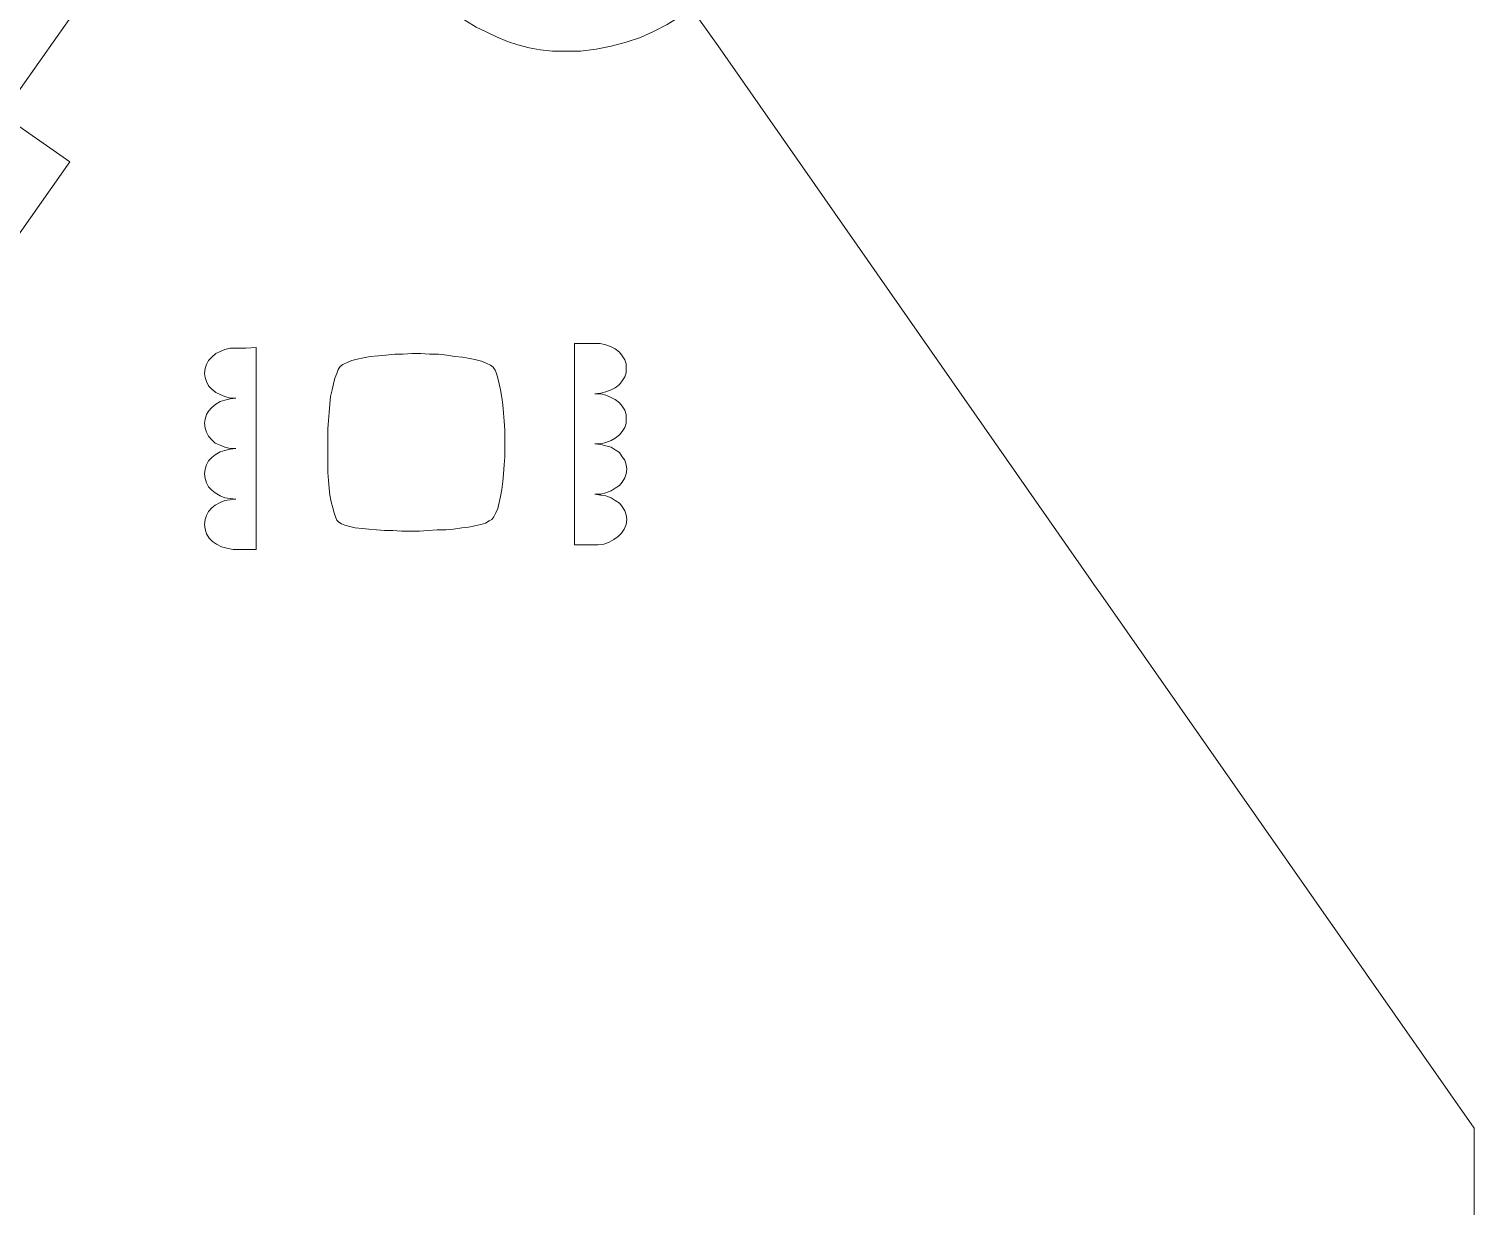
# Model space of a CAD drawing. Header units: centimetres. Extents: x -35.5 to 35.5, y -17.9 to 17.9.
# Drawn here: x 6.29 to 16.97, y -8.21 to 0.48 of the extents above; entities that cross this region are included whole.
import ezdxf

# ---------------------------------------------------------------- set-up
doc = ezdxf.new("R2010")
doc.units = ezdxf.units.CM
doc.header["$MEASUREMENT"] = 0
doc.layers.add('layer 1', color=7, linetype='Continuous')

msp = doc.modelspace()

# ---------------------------------------------------------------- linework, layer by layer
at = {"layer": 'layer 1', "color": 250, "lineweight": 9}
for points, knots in [([(8.99748, 2.19328), (8.99748, 2.19328), (8.99748, 2.61177), (8.99748, 2.61177), (8.99748, 2.61177), (8.99748, 2.61177), (8.99748, 2.61177), (8.99748, 2.61177), (8.99748, 2.61177), (8.99748, 2.61177), (8.99244, 2.61177), (8.99244, 2.61177), (8.99244, 2.61177), (8.99244, 2.61177), (8.98235, 2.61177), (8.98235, 2.61177), (8.98235, 2.61177), (8.98235, 2.61177), (8.96218, 2.61177), (8.96218, 2.61177), (8.96218, 2.61177), (8.96218, 2.61177), (8.94202, 2.61177), (8.94202, 2.61177), (8.94202, 2.61177), (8.94202, 2.61177), (8.91681, 2.61177), (8.91681, 2.61177), (8.91681, 2.61177), (8.91681, 2.61177), (8.8916, 2.61177), (8.8916, 2.61177), (8.8916, 2.61177), (8.8916, 2.61177), (8.86132, 2.61177), (8.86132, 2.61177), (8.86132, 2.61177), (8.86132, 2.61177), (8.83613, 2.61177), (8.83613, 2.61177), (8.83613, 2.61177), (8.83613, 2.61177), (8.80588, 2.60672), (8.80588, 2.60672), (8.80588, 2.60672), (8.80588, 2.60672), (8.78571, 2.60672), (8.78571, 2.60672), (8.78571, 2.60672), (8.78571, 2.60672), (8.78571, 2.60672), (8.78571, 2.60672), (8.78571, 2.60672), (8.78571, 2.60672), (7.41427, 0.6605), (7.41427, 0.6605), (7.41427, 0.6605), (7.41427, 0.6605), (6.91008, 1.00334), (6.91008, 1.00334), (6.91008, 1.00334), (6.91008, 1.00334), (6.09832, -0.15128), (6.09832, -0.15128), (6.09832, -0.15128), (6.09832, -0.15128), (6.59748, -0.49916), (6.59748, -0.49916), (6.59748, -0.49916), (6.59748, -0.49916), (3.42099, -5.01681), (3.42099, -5.01681), (3.42099, -5.01681), (3.42099, -5.01681), (2.92687, -4.66891), (2.92687, -4.66891), (2.92687, -4.66891), (2.92687, -4.66891), (2.11513, -5.82353), (2.11513, -5.82353), (2.11513, -5.82353), (2.11513, -5.82353), (2.6042, -6.17143), (2.6042, -6.17143), (2.6042, -6.17143), (2.6042, -6.17143), (1.58067, -7.62353), (1.58067, -7.62353), (1.58067, -7.62353), (1.58067, -7.62353), (1.58067, -9.46891), (1.58067, -9.46891), (1.58067, -9.46891), (1.58067, -9.46891), (1.58067, -9.46891), (1.58067, -9.46891), (1.58067, -9.46891), (1.58067, -9.46891), (1.66637, -9.46891), (1.66637, -9.46891), (1.66637, -9.46891), (1.66637, -9.46891), (1.74202, -9.46891), (1.74202, -9.46891), (1.74202, -9.46891), (1.74202, -9.46891), (1.81258, -9.46891), (1.81258, -9.46891), (1.81258, -9.46891), (1.81258, -9.46891), (1.88319, -9.46891), (1.88319, -9.46891), (1.88319, -9.46891), (1.88319, -9.46891), (1.94874, -9.46891), (1.94874, -9.46891), (1.94874, -9.46891), (1.94874, -9.46891), (2.00924, -9.46891), (2.00924, -9.46891), (2.00924, -9.46891), (2.00924, -9.46891), (2.07479, -9.46891), (2.07479, -9.46891), (2.07479, -9.46891), (2.07479, -9.46891), (2.14032, -9.46891), (2.14032, -9.46891), (2.14032, -9.46891), (2.14032, -9.46891), (2.21597, -9.46891), (2.21597, -9.46891), (2.21597, -9.46891), (2.21597, -9.46891), (2.29158, -9.46891), (2.29158, -9.46891), (2.29158, -9.46891), (2.29158, -9.46891), (2.37731, -9.46891), (2.37731, -9.46891), (2.37731, -9.46891), (2.37731, -9.46891), (2.37731, -9.46891), (2.37731, -9.46891), (2.37731, -9.46891), (2.37731, -9.46891), (2.37731, -9.12103), (2.37731, -9.12103), (2.37731, -9.12103), (2.37731, -9.12103), (2.37731, -8.77311), (2.37731, -8.77311), (2.37731, -8.77311), (2.37731, -8.77311), (2.98235, -8.77311), (2.98235, -8.77311), (2.98235, -8.77311), (2.98235, -8.77311), (2.98235, -9.46387), (2.98235, -9.46387), (2.98235, -9.46387), (2.98235, -9.46387), (2.98235, -12.03025), (2.98235, -12.03025), (2.98235, -12.03025), (2.98235, -12.03025), (2.38235, -12.03025), (2.38235, -12.03025), (2.38235, -12.03025), (2.38235, -12.03025), (2.37731, -13.43194), (2.37731, -13.43194), (2.37731, -13.43194), (2.37731, -13.43194), (2.98235, -13.43194), (2.98235, -13.43194), (2.98235, -13.43194), (2.98235, -13.43194), (2.97731, -16.29078), (2.97731, -16.29078), (2.97731, -16.29078), (2.97731, -16.29078), (6.21429, -16.29078), (6.21429, -16.29078), (6.21429, -16.29078), (6.21429, -16.29078), (6.24454, -16.29078), (6.24454, -16.29078), (6.24454, -16.29078), (6.24454, -16.29078), (6.24454, -16.8958), (6.24454, -16.8958), (6.24454, -16.8958), (6.24454, -16.8958), (12.29496, -16.90084), (12.29496, -16.90084), (12.29496, -16.90084), (12.29496, -16.90084), (12.29496, -16.2958), (12.29496, -16.2958), (12.29496, -16.2958), (12.29496, -16.2958), (15.56723, -16.30084), (15.56723, -16.30084), (15.56723, -16.30084), (15.56723, -16.30084), (15.56723, -13.437), (15.56723, -13.437), (15.56723, -13.437), (15.56723, -13.437), (16.16723, -13.437), (16.16723, -13.437), (16.16723, -13.437), (16.16723, -13.437), (16.16723, -12.04036), (16.16723, -12.04036), (16.16723, -12.04036), (16.16723, -12.04036), (15.56723, -12.04036), (15.56723, -12.04036), (15.56723, -12.04036), (15.56723, -12.04036), (15.56723, -9.41345), (15.56723, -9.41345), (15.56723, -9.41345), (15.56723, -9.41345), (15.56723, -8.70756), (15.56723, -8.70756), (15.56723, -8.70756), (15.56723, -8.70756), (16.17227, -8.70756), (16.17227, -8.70756), (16.17227, -8.70756), (16.17227, -8.70756), (16.17227, -8.70756), (16.17227, -8.70756), (16.17227, -8.70756), (16.17227, -8.70756), (16.17227, -9.06051), (16.17227, -9.06051), (16.17227, -9.06051), (16.17227, -9.06051), (16.17227, -9.41345), (16.17227, -9.41345), (16.17227, -9.41345), (16.17227, -9.41345), (16.17227, -9.41345), (16.17227, -9.41345), (16.17227, -9.41345), (16.17227, -9.41345), (16.25798, -9.41345), (16.25798, -9.41345), (16.25798, -9.41345), (16.25798, -9.41345), (16.33361, -9.41345), (16.33361, -9.41345), (16.33361, -9.41345), (16.33361, -9.41345), (16.4042, -9.41345), (16.4042, -9.41345), (16.4042, -9.41345), (16.4042, -9.41345), (16.47479, -9.41345), (16.47479, -9.41345), (16.47479, -9.41345), (16.47479, -9.41345), (16.54031, -9.40843), (16.54031, -9.40843), (16.54031, -9.40843), (16.54031, -9.40843), (16.60084, -9.40843), (16.60084, -9.40843), (16.60084, -9.40843), (16.60084, -9.40843), (16.66639, -9.40843), (16.66639, -9.40843), (16.66639, -9.40843), (16.66639, -9.40843), (16.73193, -9.40843), (16.73193, -9.40843), (16.73193, -9.40843), (16.73193, -9.40843), (16.80252, -9.40843), (16.80252, -9.40843), (16.80252, -9.40843), (16.80252, -9.40843), (16.88319, -9.40843), (16.88319, -9.40843), (16.88319, -9.40843), (16.88319, -9.40843), (16.96891, -9.40843), (16.96891, -9.40843), (16.96891, -9.40843), (16.96891, -9.40843), (16.96891, -7.63361), (16.96891, -7.63361), (16.96891, -7.63361), (16.96891, -7.63361), (14.21092, -3.69076), (14.21092, -3.69076), (14.21092, -3.69076), (14.21092, -3.69076), (14.16048, -3.62017), (14.16048, -3.62017), (14.16048, -3.62017), (14.16048, -3.62017), (14.14031, -3.58992), (14.14031, -3.58992), (14.14031, -3.58992), (14.14031, -3.58992), (11.38235, 0.35796), (11.38235, 0.35796), (11.38235, 0.35796), (11.38235, 0.35796), (11.18571, 0.63529), (11.18571, 0.63529), (11.18571, 0.63529), (11.18571, 0.63529), (11.18571, 0.63529), (11.18571, 0.63529), (11.18571, 0.63529), (11.18571, 0.63529), (11.09998, 0.56973), (11.09998, 0.56973), (11.09998, 0.56973), (11.09998, 0.56973), (11.00924, 0.51429), (11.00924, 0.51429), (11.00924, 0.51429), (11.00924, 0.51429), (10.91344, 0.46387), (10.91344, 0.46387), (10.91344, 0.46387), (10.91344, 0.46387), (10.8126, 0.41849), (10.8126, 0.41849), (10.8126, 0.41849), (10.8126, 0.41849), (10.70672, 0.38319), (10.70672, 0.38319), (10.70672, 0.38319), (10.70672, 0.38319), (10.5958, 0.35294), (10.5958, 0.35294), (10.5958, 0.35294), (10.5958, 0.35294), (10.48487, 0.33277), (10.48487, 0.33277), (10.48487, 0.33277), (10.48487, 0.33277), (10.36891, 0.31763), (10.36891, 0.31763), (10.36891, 0.31763), (10.36891, 0.31763), (10.25294, 0.31763), (10.25294, 0.31763), (10.25294, 0.31763), (10.25294, 0.31763), (10.25294, 0.31763), (10.25294, 0.31763), (10.25294, 0.31763), (10.25294, 0.31763), (10.16218, 0.31763), (10.16218, 0.31763), (10.16218, 0.31763), (10.16218, 0.31763), (10.07143, 0.32771), (10.07143, 0.32771), (10.07143, 0.32771), (10.07143, 0.32771), (9.99074, 0.34286), (9.99074, 0.34286), (9.99074, 0.34286), (9.99074, 0.34286), (9.90504, 0.36301), (9.90504, 0.36301), (9.90504, 0.36301), (9.90504, 0.36301), (9.82939, 0.38824), (9.82939, 0.38824), (9.82939, 0.38824), (9.82939, 0.38824), (9.74874, 0.42353), (9.74874, 0.42353), (9.74874, 0.42353), (9.74874, 0.42353), (9.67309, 0.45882), (9.67309, 0.45882), (9.67309, 0.45882), (9.67309, 0.45882), (9.59748, 0.49412), (9.59748, 0.49412), (9.59748, 0.49412), (9.59748, 0.49412), (9.52689, 0.5395), (9.52689, 0.5395), (9.52689, 0.5395), (9.52689, 0.5395), (9.52689, 0.5395), (9.52689, 0.5395), (9.52689, 0.5395), (9.52689, 0.5395), (9.44622, 0.58992), (9.44622, 0.58992), (9.44622, 0.58992), (9.44622, 0.58992), (9.36555, 0.64536), (9.36555, 0.64536), (9.36555, 0.64536), (9.36555, 0.64536), (9.29496, 0.71092), (9.29496, 0.71092), (9.29496, 0.71092), (9.29496, 0.71092), (9.22941, 0.77647), (9.22941, 0.77647), (9.22941, 0.77647), (9.22941, 0.77647), (9.16889, 0.84704), (9.16889, 0.84704), (9.16889, 0.84704), (9.16889, 0.84704), (9.11344, 0.92267), (9.11344, 0.92267), (9.11344, 0.92267), (9.11344, 0.92267), (9.06302, 0.9983), (9.06302, 0.9983), (9.06302, 0.9983), (9.06302, 0.9983), (9.01763, 1.08401), (9.01763, 1.08401), (9.01763, 1.08401), (9.01763, 1.08401), (8.98235, 1.16975), (8.98235, 1.16975), (8.98235, 1.16975), (8.98235, 1.16975), (8.94706, 1.2605), (8.94706, 1.2605), (8.94706, 1.2605), (8.94706, 1.2605), (8.92689, 1.3563), (8.92689, 1.3563), (8.92689, 1.3563), (8.92689, 1.3563), (8.90672, 1.4521), (8.90672, 1.4521), (8.90672, 1.4521), (8.90672, 1.4521), (8.89664, 1.55796), (8.89664, 1.55796), (8.89664, 1.55796), (8.89664, 1.55796), (8.8916, 1.66387), (8.8916, 1.66387), (8.8916, 1.66387), (8.8916, 1.66387), (8.8916, 1.66387), (8.8916, 1.66387), (8.8916, 1.66387), (8.8916, 1.66387), (8.8916, 1.66387), (8.8916, 1.66387), (8.8916, 1.66387), (8.8916, 1.66387), (8.89664, 1.76975), (8.89664, 1.76975), (8.89664, 1.76975), (8.89664, 1.76975), (8.90672, 1.87563), (8.90672, 1.87563), (8.90672, 1.87563), (8.90672, 1.87563), (8.92689, 1.98151), (8.92689, 1.98151), (8.92689, 1.98151), (8.92689, 1.98151), (8.9521, 2.08235), (8.9521, 2.08235), (8.9521, 2.08235), (8.9521, 2.08235), (8.98235, 2.17815), (8.98235, 2.17815), (8.98235, 2.17815), (8.98235, 2.17815), (8.98235, 2.17815), (8.98235, 2.17815), (8.98235, 2.17815), (8.98235, 2.17815), (8.98739, 2.18824), (8.98739, 2.18824), (8.98739, 2.18824), (8.98739, 2.18824), (8.99748, 2.19328), (8.99748, 2.19328)], [0, 0, 0, 0, 0.008, 0.008, 0.008, 0.008, 0.016, 0.016, 0.016, 0.016, 0.024, 0.024, 0.024, 0.024, 0.032, 0.032, 0.032, 0.032, 0.04, 0.04, 0.04, 0.04, 0.048, 0.048, 0.048, 0.048, 0.056, 0.056, 0.056, 0.056, 0.064, 0.064, 0.064, 0.064, 0.072, 0.072, 0.072, 0.072, 0.08, 0.08, 0.08, 0.08, 0.088, 0.088, 0.088, 0.088, 0.096, 0.096, 0.096, 0.096, 0.104, 0.104, 0.104, 0.104, 0.112, 0.112, 0.112, 0.112, 0.12, 0.12, 0.12, 0.12, 0.128, 0.128, 0.128, 0.128, 0.136, 0.136, 0.136, 0.136, 0.144, 0.144, 0.144, 0.144, 0.152, 0.152, 0.152, 0.152, 0.16, 0.16, 0.16, 0.16, 0.168, 0.168, 0.168, 0.168, 0.176, 0.176, 0.176, 0.176, 0.184, 0.184, 0.184, 0.184, 0.192, 0.192, 0.192, 0.192, 0.2, 0.2, 0.2, 0.2, 0.208, 0.208, 0.208, 0.208, 0.216, 0.216, 0.216, 0.216, 0.224, 0.224, 0.224, 0.224, 0.232, 0.232, 0.232, 0.232, 0.24, 0.24, 0.24, 0.24, 0.248, 0.248, 0.248, 0.248, 0.256, 0.256, 0.256, 0.256, 0.264, 0.264, 0.264, 0.264, 0.272, 0.272, 0.272, 0.272, 0.28, 0.28, 0.28, 0.28, 0.288, 0.288, 0.288, 0.288, 0.296, 0.296, 0.296, 0.296, 0.304, 0.304, 0.304, 0.304, 0.312, 0.312, 0.312, 0.312, 0.32, 0.32, 0.32, 0.32, 0.328, 0.328, 0.328, 0.328, 0.336, 0.336, 0.336, 0.336, 0.344, 0.344, 0.344, 0.344, 0.352, 0.352, 0.352, 0.352, 0.36, 0.36, 0.36, 0.36, 0.368, 0.368, 0.368, 0.368, 0.376, 0.376, 0.376, 0.376, 0.384, 0.384, 0.384, 0.384, 0.392, 0.392, 0.392, 0.392, 0.4, 0.4, 0.4, 0.4, 0.408, 0.408, 0.408, 0.408, 0.416, 0.416, 0.416, 0.416, 0.424, 0.424, 0.424, 0.424, 0.432, 0.432, 0.432, 0.432, 0.44, 0.44, 0.44, 0.44, 0.448, 0.448, 0.448, 0.448, 0.456, 0.456, 0.456, 0.456, 0.464, 0.464, 0.464, 0.464, 0.472, 0.472, 0.472, 0.472, 0.48, 0.48, 0.48, 0.48, 0.488, 0.488, 0.488, 0.488, 0.496, 0.496, 0.496, 0.496, 0.504, 0.504, 0.504, 0.504, 0.512, 0.512, 0.512, 0.512, 0.52, 0.52, 0.52, 0.52, 0.528, 0.528, 0.528, 0.528, 0.536, 0.536, 0.536, 0.536, 0.544, 0.544, 0.544, 0.544, 0.552, 0.552, 0.552, 0.552, 0.56, 0.56, 0.56, 0.56, 0.568, 0.568, 0.568, 0.568, 0.576, 0.576, 0.576, 0.576, 0.584, 0.584, 0.584, 0.584, 0.592, 0.592, 0.592, 0.592, 0.6, 0.6, 0.6, 0.6, 0.608, 0.608, 0.608, 0.608, 0.616, 0.616, 0.616, 0.616, 0.624, 0.624, 0.624, 0.624, 0.632, 0.632, 0.632, 0.632, 0.64, 0.64, 0.64, 0.64, 0.648, 0.648, 0.648, 0.648, 0.656, 0.656, 0.656, 0.656, 0.664, 0.664, 0.664, 0.664, 0.672, 0.672, 0.672, 0.672, 0.68, 0.68, 0.68, 0.68, 0.688, 0.688, 0.688, 0.688, 0.696, 0.696, 0.696, 0.696, 0.704, 0.704, 0.704, 0.704, 0.712, 0.712, 0.712, 0.712, 0.72, 0.72, 0.72, 0.72, 0.728, 0.728, 0.728, 0.728, 0.736, 0.736, 0.736, 0.736, 0.744, 0.744, 0.744, 0.744, 0.752, 0.752, 0.752, 0.752, 0.76, 0.76, 0.76, 0.76, 0.768, 0.768, 0.768, 0.768, 0.776, 0.776, 0.776, 0.776, 0.784, 0.784, 0.784, 0.784, 0.792, 0.792, 0.792, 0.792, 0.8, 0.8, 0.8, 0.8, 0.808, 0.808, 0.808, 0.808, 0.816, 0.816, 0.816, 0.816, 0.824, 0.824, 0.824, 0.824, 0.832, 0.832, 0.832, 0.832, 0.84, 0.84, 0.84, 0.84, 0.848, 0.848, 0.848, 0.848, 0.856, 0.856, 0.856, 0.856, 0.864, 0.864, 0.864, 0.864, 0.872, 0.872, 0.872, 0.872, 0.88, 0.88, 0.88, 0.88, 0.888, 0.888, 0.888, 0.888, 0.896, 0.896, 0.896, 0.896, 0.904, 0.904, 0.904, 0.904, 0.912, 0.912, 0.912, 0.912, 0.92, 0.92, 0.92, 0.92, 0.928, 0.928, 0.928, 0.928, 0.936, 0.936, 0.936, 0.936, 0.944, 0.944, 0.944, 0.944, 0.952, 0.952, 0.952, 0.952, 0.96, 0.96, 0.96, 0.96, 0.968, 0.968, 0.968, 0.968, 0.976, 0.976, 0.976, 0.976, 0.984, 0.984, 0.984, 0.984, 1, 1, 1, 1]), ([(7.97395, -1.87059), (7.97395, -1.87059), (7.97395, -3.36305), (7.97395, -3.36305), (7.97395, -3.36305), (7.97395, -3.36305), (7.80756, -3.36305), (7.80756, -3.36305), (7.80756, -3.36305), (7.80756, -3.36305), (7.80756, -3.36305), (7.80756, -3.36305), (7.80756, -3.36305), (7.80756, -3.36305), (7.80756, -3.36305), (7.80756, -3.36305), (7.80756, -3.36305), (7.80756, -3.36305), (7.80252, -3.36305), (7.80252, -3.36305), (7.80252, -3.36305), (7.80252, -3.36305), (7.80252, -3.36305), (7.80252, -3.36305), (7.80252, -3.36305), (7.80252, -3.36305), (7.75712, -3.35296), (7.75712, -3.35296), (7.75712, -3.35296), (7.75712, -3.35296), (7.71681, -3.34286), (7.71681, -3.34286), (7.71681, -3.34286), (7.71681, -3.34286), (7.68151, -3.32271), (7.68151, -3.32271), (7.68151, -3.32271), (7.68151, -3.32271), (7.65126, -3.30252), (7.65126, -3.30252), (7.65126, -3.30252), (7.65126, -3.30252), (7.62605, -3.27733), (7.62605, -3.27733), (7.62605, -3.27733), (7.62605, -3.27733), (7.60588, -3.24706), (7.60588, -3.24706), (7.60588, -3.24706), (7.60588, -3.24706), (7.59578, -3.21177), (7.59578, -3.21177), (7.59578, -3.21177), (7.59578, -3.21177), (7.59074, -3.17647), (7.59074, -3.17647), (7.59074, -3.17647), (7.59074, -3.17647), (7.59074, -3.17647), (7.59074, -3.17647), (7.59074, -3.17647), (7.59074, -3.17647), (7.59578, -3.14118), (7.59578, -3.14118), (7.59578, -3.14118), (7.59578, -3.14118), (7.60588, -3.11092), (7.60588, -3.11092), (7.60588, -3.11092), (7.60588, -3.11092), (7.62101, -3.08069), (7.62101, -3.08069), (7.62101, -3.08069), (7.62101, -3.08069), (7.64622, -3.05546), (7.64622, -3.05546), (7.64622, -3.05546), (7.64622, -3.05546), (7.67143, -3.03531), (7.67143, -3.03531), (7.67143, -3.03531), (7.67143, -3.03531), (7.70672, -3.01513), (7.70672, -3.01513), (7.70672, -3.01513), (7.70672, -3.01513), (7.742, -3.00002), (7.742, -3.00002), (7.742, -3.00002), (7.742, -3.00002), (7.78235, -2.99498), (7.78235, -2.99498), (7.78235, -2.99498), (7.78235, -2.99498), (7.82269, -2.98992), (7.82269, -2.98992), (7.82269, -2.98992), (7.82269, -2.98992), (7.82269, -2.98992), (7.82269, -2.98992), (7.82269, -2.98992), (7.82269, -2.98992), (7.78235, -2.98487), (7.78235, -2.98487), (7.78235, -2.98487), (7.78235, -2.98487), (7.742, -2.97983), (7.742, -2.97983), (7.742, -2.97983), (7.742, -2.97983), (7.70672, -2.96473), (7.70672, -2.96473), (7.70672, -2.96473), (7.70672, -2.96473), (7.67143, -2.94454), (7.67143, -2.94454), (7.67143, -2.94454), (7.67143, -2.94454), (7.64622, -2.92439), (7.64622, -2.92439), (7.64622, -2.92439), (7.64622, -2.92439), (7.62101, -2.89916), (7.62101, -2.89916), (7.62101, -2.89916), (7.62101, -2.89916), (7.60588, -2.86891), (7.60588, -2.86891), (7.60588, -2.86891), (7.60588, -2.86891), (7.59578, -2.83868), (7.59578, -2.83868), (7.59578, -2.83868), (7.59578, -2.83868), (7.59074, -2.80338), (7.59074, -2.80338), (7.59074, -2.80338), (7.59074, -2.80338), (7.59074, -2.80338), (7.59074, -2.80338), (7.59074, -2.80338), (7.59074, -2.80338), (7.59578, -2.76807), (7.59578, -2.76807), (7.59578, -2.76807), (7.59578, -2.76807), (7.60588, -2.73782), (7.60588, -2.73782), (7.60588, -2.73782), (7.60588, -2.73782), (7.62101, -2.70756), (7.62101, -2.70756), (7.62101, -2.70756), (7.62101, -2.70756), (7.64622, -2.68237), (7.64622, -2.68237), (7.64622, -2.68237), (7.64622, -2.68237), (7.67143, -2.66219), (7.67143, -2.66219), (7.67143, -2.66219), (7.67143, -2.66219), (7.70672, -2.64204), (7.70672, -2.64204), (7.70672, -2.64204), (7.70672, -2.64204), (7.742, -2.63195), (7.742, -2.63195), (7.742, -2.63195), (7.742, -2.63195), (7.78235, -2.62185), (7.78235, -2.62185), (7.78235, -2.62185), (7.78235, -2.62185), (7.82269, -2.61681), (7.82269, -2.61681), (7.82269, -2.61681), (7.82269, -2.61681), (7.82269, -2.61681), (7.82269, -2.61681), (7.82269, -2.61681), (7.82269, -2.61681), (7.78235, -2.61681), (7.78235, -2.61681), (7.78235, -2.61681), (7.78235, -2.61681), (7.742, -2.60672), (7.742, -2.60672), (7.742, -2.60672), (7.742, -2.60672), (7.70672, -2.59162), (7.70672, -2.59162), (7.70672, -2.59162), (7.70672, -2.59162), (7.67143, -2.57647), (7.67143, -2.57647), (7.67143, -2.57647), (7.67143, -2.57647), (7.64622, -2.55128), (7.64622, -2.55128), (7.64622, -2.55128), (7.64622, -2.55128), (7.62101, -2.52605), (7.62101, -2.52605), (7.62101, -2.52605), (7.62101, -2.52605), (7.60588, -2.4958), (7.60588, -2.4958), (7.60588, -2.4958), (7.60588, -2.4958), (7.59578, -2.46555), (7.59578, -2.46555), (7.59578, -2.46555), (7.59578, -2.46555), (7.59074, -2.43025), (7.59074, -2.43025), (7.59074, -2.43025), (7.59074, -2.43025), (7.59074, -2.43025), (7.59074, -2.43025), (7.59074, -2.43025), (7.59074, -2.43025), (7.59578, -2.40002), (7.59578, -2.40002), (7.59578, -2.40002), (7.59578, -2.40002), (7.60588, -2.36473), (7.60588, -2.36473), (7.60588, -2.36473), (7.60588, -2.36473), (7.62101, -2.3395), (7.62101, -2.3395), (7.62101, -2.3395), (7.62101, -2.3395), (7.64622, -2.31431), (7.64622, -2.31431), (7.64622, -2.31431), (7.64622, -2.31431), (7.67647, -2.28908), (7.67647, -2.28908), (7.67647, -2.28908), (7.67647, -2.28908), (7.70672, -2.26891), (7.70672, -2.26891), (7.70672, -2.26891), (7.70672, -2.26891), (7.742, -2.25882), (7.742, -2.25882), (7.742, -2.25882), (7.742, -2.25882), (7.78235, -2.24874), (7.78235, -2.24874), (7.78235, -2.24874), (7.78235, -2.24874), (7.82269, -2.24372), (7.82269, -2.24372), (7.82269, -2.24372), (7.82269, -2.24372), (7.82269, -2.24372), (7.82269, -2.24372), (7.82269, -2.24372), (7.82269, -2.24372), (7.78235, -2.24372), (7.78235, -2.24372), (7.78235, -2.24372), (7.78235, -2.24372), (7.742, -2.23363), (7.742, -2.23363), (7.742, -2.23363), (7.742, -2.23363), (7.70672, -2.21849), (7.70672, -2.21849), (7.70672, -2.21849), (7.70672, -2.21849), (7.67647, -2.20338), (7.67647, -2.20338), (7.67647, -2.20338), (7.67647, -2.20338), (7.64622, -2.17815), (7.64622, -2.17815), (7.64622, -2.17815), (7.64622, -2.17815), (7.62101, -2.15296), (7.62101, -2.15296), (7.62101, -2.15296), (7.62101, -2.15296), (7.60588, -2.12271), (7.60588, -2.12271), (7.60588, -2.12271), (7.60588, -2.12271), (7.59578, -2.09244), (7.59578, -2.09244), (7.59578, -2.09244), (7.59578, -2.09244), (7.59074, -2.06219), (7.59074, -2.06219), (7.59074, -2.06219), (7.59074, -2.06219), (7.59074, -2.06219), (7.59074, -2.06219), (7.59074, -2.06219), (7.59074, -2.06219), (7.59578, -2.02689), (7.59578, -2.02689), (7.59578, -2.02689), (7.59578, -2.02689), (7.60588, -1.99666), (7.60588, -1.99666), (7.60588, -1.99666), (7.60588, -1.99666), (7.62101, -1.96639), (7.62101, -1.96639), (7.62101, -1.96639), (7.62101, -1.96639), (7.64622, -1.94118), (7.64622, -1.94118), (7.64622, -1.94118), (7.64622, -1.94118), (7.67647, -1.91599), (7.67647, -1.91599), (7.67647, -1.91599), (7.67647, -1.91599), (7.70672, -1.90084), (7.70672, -1.90084), (7.70672, -1.90084), (7.70672, -1.90084), (7.742, -1.88571), (7.742, -1.88571), (7.742, -1.88571), (7.742, -1.88571), (7.78235, -1.87565), (7.78235, -1.87565), (7.78235, -1.87565), (7.78235, -1.87565), (7.82269, -1.87565), (7.82269, -1.87565), (7.82269, -1.87565), (7.82269, -1.87565), (7.82269, -1.87565), (7.82269, -1.87565), (7.82269, -1.87565), (7.82269, -1.87565), (7.8983, -1.87565), (7.8983, -1.87565), (7.8983, -1.87565), (7.8983, -1.87565), (7.97395, -1.87059), (7.97395, -1.87059)], [0, 0, 0, 0, 0.01136364, 0.01136364, 0.01136364, 0.01136364, 0.02272727, 0.02272727, 0.02272727, 0.02272727, 0.03409091, 0.03409091, 0.03409091, 0.03409091, 0.04545455, 0.04545455, 0.04545455, 0.04545455, 0.05681818, 0.05681818, 0.05681818, 0.05681818, 0.06818182, 0.06818182, 0.06818182, 0.06818182, 0.07954545, 0.07954545, 0.07954545, 0.07954545, 0.09090909, 0.09090909, 0.09090909, 0.09090909, 0.10227273, 0.10227273, 0.10227273, 0.10227273, 0.11363636, 0.11363636, 0.11363636, 0.11363636, 0.125, 0.125, 0.125, 0.125, 0.13636364, 0.13636364, 0.13636364, 0.13636364, 0.14772727, 0.14772727, 0.14772727, 0.14772727, 0.15909091, 0.15909091, 0.15909091, 0.15909091, 0.17045455, 0.17045455, 0.17045455, 0.17045455, 0.18181818, 0.18181818, 0.18181818, 0.18181818, 0.19318182, 0.19318182, 0.19318182, 0.19318182, 0.20454545, 0.20454545, 0.20454545, 0.20454545, 0.21590909, 0.21590909, 0.21590909, 0.21590909, 0.22727273, 0.22727273, 0.22727273, 0.22727273, 0.23863636, 0.23863636, 0.23863636, 0.23863636, 0.25, 0.25, 0.25, 0.25, 0.26136364, 0.26136364, 0.26136364, 0.26136364, 0.27272727, 0.27272727, 0.27272727, 0.27272727, 0.28409091, 0.28409091, 0.28409091, 0.28409091, 0.29545455, 0.29545455, 0.29545455, 0.29545455, 0.30681818, 0.30681818, 0.30681818, 0.30681818, 0.31818182, 0.31818182, 0.31818182, 0.31818182, 0.32954545, 0.32954545, 0.32954545, 0.32954545, 0.34090909, 0.34090909, 0.34090909, 0.34090909, 0.35227273, 0.35227273, 0.35227273, 0.35227273, 0.36363636, 0.36363636, 0.36363636, 0.36363636, 0.375, 0.375, 0.375, 0.375, 0.38636364, 0.38636364, 0.38636364, 0.38636364, 0.39772727, 0.39772727, 0.39772727, 0.39772727, 0.40909091, 0.40909091, 0.40909091, 0.40909091, 0.42045455, 0.42045455, 0.42045455, 0.42045455, 0.43181818, 0.43181818, 0.43181818, 0.43181818, 0.44318182, 0.44318182, 0.44318182, 0.44318182, 0.45454545, 0.45454545, 0.45454545, 0.45454545, 0.46590909, 0.46590909, 0.46590909, 0.46590909, 0.47727273, 0.47727273, 0.47727273, 0.47727273, 0.48863636, 0.48863636, 0.48863636, 0.48863636, 0.5, 0.5, 0.5, 0.5, 0.51136364, 0.51136364, 0.51136364, 0.51136364, 0.52272727, 0.52272727, 0.52272727, 0.52272727, 0.53409091, 0.53409091, 0.53409091, 0.53409091, 0.54545455, 0.54545455, 0.54545455, 0.54545455, 0.55681818, 0.55681818, 0.55681818, 0.55681818, 0.56818182, 0.56818182, 0.56818182, 0.56818182, 0.57954545, 0.57954545, 0.57954545, 0.57954545, 0.59090909, 0.59090909, 0.59090909, 0.59090909, 0.60227273, 0.60227273, 0.60227273, 0.60227273, 0.61363636, 0.61363636, 0.61363636, 0.61363636, 0.625, 0.625, 0.625, 0.625, 0.63636364, 0.63636364, 0.63636364, 0.63636364, 0.64772727, 0.64772727, 0.64772727, 0.64772727, 0.65909091, 0.65909091, 0.65909091, 0.65909091, 0.67045455, 0.67045455, 0.67045455, 0.67045455, 0.68181818, 0.68181818, 0.68181818, 0.68181818, 0.69318182, 0.69318182, 0.69318182, 0.69318182, 0.70454545, 0.70454545, 0.70454545, 0.70454545, 0.71590909, 0.71590909, 0.71590909, 0.71590909, 0.72727273, 0.72727273, 0.72727273, 0.72727273, 0.73863636, 0.73863636, 0.73863636, 0.73863636, 0.75, 0.75, 0.75, 0.75, 0.76136364, 0.76136364, 0.76136364, 0.76136364, 0.77272727, 0.77272727, 0.77272727, 0.77272727, 0.78409091, 0.78409091, 0.78409091, 0.78409091, 0.79545455, 0.79545455, 0.79545455, 0.79545455, 0.80681818, 0.80681818, 0.80681818, 0.80681818, 0.81818182, 0.81818182, 0.81818182, 0.81818182, 0.82954545, 0.82954545, 0.82954545, 0.82954545, 0.84090909, 0.84090909, 0.84090909, 0.84090909, 0.85227273, 0.85227273, 0.85227273, 0.85227273, 0.86363636, 0.86363636, 0.86363636, 0.86363636, 0.875, 0.875, 0.875, 0.875, 0.88636364, 0.88636364, 0.88636364, 0.88636364, 0.89772727, 0.89772727, 0.89772727, 0.89772727, 0.90909091, 0.90909091, 0.90909091, 0.90909091, 0.92045455, 0.92045455, 0.92045455, 0.92045455, 0.93181818, 0.93181818, 0.93181818, 0.93181818, 0.94318182, 0.94318182, 0.94318182, 0.94318182, 0.95454545, 0.95454545, 0.95454545, 0.95454545, 0.96590909, 0.96590909, 0.96590909, 0.96590909, 0.97727273, 0.97727273, 0.97727273, 0.97727273, 1, 1, 1, 1]), ([(8.59412, -2.01177), (8.59412, -2.01177), (8.61429, -1.99666), (8.61429, -1.99666), (8.61429, -1.99666), (8.61429, -1.99666), (8.64454, -1.98151), (8.64454, -1.98151), (8.64454, -1.98151), (8.64454, -1.98151), (8.67983, -1.96639), (8.67983, -1.96639), (8.67983, -1.96639), (8.67983, -1.96639), (8.72017, -1.95632), (8.72017, -1.95632), (8.72017, -1.95632), (8.72017, -1.95632), (8.76555, -1.94622), (8.76555, -1.94622), (8.76555, -1.94622), (8.76555, -1.94622), (8.81597, -1.93613), (8.81597, -1.93613), (8.81597, -1.93613), (8.81597, -1.93613), (8.87645, -1.93109), (8.87645, -1.93109), (8.87645, -1.93109), (8.87645, -1.93109), (8.93193, -1.92605), (8.93193, -1.92605), (8.93193, -1.92605), (8.93193, -1.92605), (8.99748, -1.92103), (8.99748, -1.92103), (8.99748, -1.92103), (8.99748, -1.92103), (9.05798, -1.92103), (9.05798, -1.92103), (9.05798, -1.92103), (9.05798, -1.92103), (9.12353, -1.91599), (9.12353, -1.91599), (9.12353, -1.91599), (9.12353, -1.91599), (9.18905, -1.91599), (9.18905, -1.91599), (9.18905, -1.91599), (9.18905, -1.91599), (9.25462, -1.92103), (9.25462, -1.92103), (9.25462, -1.92103), (9.25462, -1.92103), (9.32017, -1.92103), (9.32017, -1.92103), (9.32017, -1.92103), (9.32017, -1.92103), (9.38067, -1.92605), (9.38067, -1.92605), (9.38067, -1.92605), (9.38067, -1.92605), (9.44118, -1.93613), (9.44118, -1.93613), (9.44118, -1.93613), (9.44118, -1.93613), (9.49662, -1.94118), (9.49662, -1.94118), (9.49662, -1.94118), (9.49662, -1.94118), (9.5521, -1.95128), (9.5521, -1.95128), (9.5521, -1.95128), (9.5521, -1.95128), (9.59748, -1.96137), (9.59748, -1.96137), (9.59748, -1.96137), (9.59748, -1.96137), (9.63781, -1.97143), (9.63781, -1.97143), (9.63781, -1.97143), (9.63781, -1.97143), (9.67309, -1.98655), (9.67309, -1.98655), (9.67309, -1.98655), (9.67309, -1.98655), (9.70336, -2.0017), (9.70336, -2.0017), (9.70336, -2.0017), (9.70336, -2.0017), (9.72353, -2.01681), (9.72353, -2.01681), (9.72353, -2.01681), (9.72353, -2.01681), (9.72353, -2.01681), (9.72353, -2.01681), (9.72353, -2.01681), (9.72353, -2.01681), (9.72353, -2.01681), (9.72353, -2.01681), (9.72353, -2.01681), (9.72353, -2.01681), (9.73865, -2.037), (9.73865, -2.037), (9.73865, -2.037), (9.73865, -2.037), (9.74874, -2.06219), (9.74874, -2.06219), (9.74874, -2.06219), (9.74874, -2.06219), (9.75882, -2.09748), (9.75882, -2.09748), (9.75882, -2.09748), (9.75882, -2.09748), (9.76891, -2.13782), (9.76891, -2.13782), (9.76891, -2.13782), (9.76891, -2.13782), (9.77899, -2.18319), (9.77899, -2.18319), (9.77899, -2.18319), (9.77899, -2.18319), (9.78907, -2.23868), (9.78907, -2.23868), (9.78907, -2.23868), (9.78907, -2.23868), (9.79412, -2.29412), (9.79412, -2.29412), (9.79412, -2.29412), (9.79412, -2.29412), (9.79916, -2.35464), (9.79916, -2.35464), (9.79916, -2.35464), (9.79916, -2.35464), (9.8042, -2.41513), (9.8042, -2.41513), (9.8042, -2.41513), (9.8042, -2.41513), (9.80922, -2.48069), (9.80922, -2.48069), (9.80922, -2.48069), (9.80922, -2.48069), (9.80922, -2.54622), (9.80922, -2.54622), (9.80922, -2.54622), (9.80922, -2.54622), (9.80922, -2.61177), (9.80922, -2.61177), (9.80922, -2.61177), (9.80922, -2.61177), (9.80922, -2.67733), (9.80922, -2.67733), (9.80922, -2.67733), (9.80922, -2.67733), (9.8042, -2.73782), (9.8042, -2.73782), (9.8042, -2.73782), (9.8042, -2.73782), (9.79916, -2.80338), (9.79916, -2.80338), (9.79916, -2.80338), (9.79916, -2.80338), (9.79412, -2.85882), (9.79412, -2.85882), (9.79412, -2.85882), (9.79412, -2.85882), (9.78907, -2.91935), (9.78907, -2.91935), (9.78907, -2.91935), (9.78907, -2.91935), (9.77899, -2.96975), (9.77899, -2.96975), (9.77899, -2.96975), (9.77899, -2.96975), (9.76891, -3.01513), (9.76891, -3.01513), (9.76891, -3.01513), (9.76891, -3.01513), (9.75882, -3.0605), (9.75882, -3.0605), (9.75882, -3.0605), (9.75882, -3.0605), (9.7437, -3.09076), (9.7437, -3.09076), (9.7437, -3.09076), (9.7437, -3.09076), (9.72857, -3.12103), (9.72857, -3.12103), (9.72857, -3.12103), (9.72857, -3.12103), (9.71344, -3.14118), (9.71344, -3.14118), (9.71344, -3.14118), (9.71344, -3.14118), (9.71344, -3.14118), (9.71344, -3.14118), (9.71344, -3.14118), (9.71344, -3.14118), (9.71344, -3.14118), (9.71344, -3.14118), (9.71344, -3.14118), (9.71344, -3.14118), (9.69328, -3.15126), (9.69328, -3.15126), (9.69328, -3.15126), (9.69328, -3.15126), (9.66805, -3.16639), (9.66805, -3.16639), (9.66805, -3.16639), (9.66805, -3.16639), (9.63277, -3.17647), (9.63277, -3.17647), (9.63277, -3.17647), (9.63277, -3.17647), (9.58739, -3.18656), (9.58739, -3.18656), (9.58739, -3.18656), (9.58739, -3.18656), (9.54202, -3.19666), (9.54202, -3.19666), (9.54202, -3.19666), (9.54202, -3.19666), (9.49158, -3.2017), (9.49158, -3.2017), (9.49158, -3.2017), (9.49158, -3.2017), (9.43109, -3.21177), (9.43109, -3.21177), (9.43109, -3.21177), (9.43109, -3.21177), (9.37563, -3.21681), (9.37563, -3.21681), (9.37563, -3.21681), (9.37563, -3.21681), (9.31008, -3.21681), (9.31008, -3.21681), (9.31008, -3.21681), (9.31008, -3.21681), (9.24454, -3.22185), (9.24454, -3.22185), (9.24454, -3.22185), (9.24454, -3.22185), (9.17897, -3.22689), (9.17897, -3.22689), (9.17897, -3.22689), (9.17897, -3.22689), (9.11344, -3.22689), (9.11344, -3.22689), (9.11344, -3.22689), (9.11344, -3.22689), (9.0479, -3.22689), (9.0479, -3.22689), (9.0479, -3.22689), (9.0479, -3.22689), (8.98235, -3.22185), (8.98235, -3.22185), (8.98235, -3.22185), (8.98235, -3.22185), (8.92185, -3.22185), (8.92185, -3.22185), (8.92185, -3.22185), (8.92185, -3.22185), (8.86132, -3.21681), (8.86132, -3.21681), (8.86132, -3.21681), (8.86132, -3.21681), (8.80588, -3.21177), (8.80588, -3.21177), (8.80588, -3.21177), (8.80588, -3.21177), (8.75546, -3.20672), (8.75546, -3.20672), (8.75546, -3.20672), (8.75546, -3.20672), (8.70502, -3.2017), (8.70502, -3.2017), (8.70502, -3.2017), (8.70502, -3.2017), (8.66471, -3.19162), (8.66471, -3.19162), (8.66471, -3.19162), (8.66471, -3.19162), (8.62941, -3.18151), (8.62941, -3.18151), (8.62941, -3.18151), (8.62941, -3.18151), (8.6042, -3.17143), (8.6042, -3.17143), (8.6042, -3.17143), (8.6042, -3.17143), (8.58403, -3.16137), (8.58403, -3.16137), (8.58403, -3.16137), (8.58403, -3.16137), (8.58403, -3.16137), (8.58403, -3.16137), (8.58403, -3.16137), (8.58403, -3.16137), (8.58403, -3.16137), (8.58403, -3.16137), (8.58403, -3.16137), (8.58403, -3.16137), (8.56891, -3.14622), (8.56891, -3.14622), (8.56891, -3.14622), (8.56891, -3.14622), (8.55882, -3.12103), (8.55882, -3.12103), (8.55882, -3.12103), (8.55882, -3.12103), (8.54872, -3.09076), (8.54872, -3.09076), (8.54872, -3.09076), (8.54872, -3.09076), (8.53863, -3.05546), (8.53863, -3.05546), (8.53863, -3.05546), (8.53863, -3.05546), (8.52855, -3.01008), (8.52855, -3.01008), (8.52855, -3.01008), (8.52855, -3.01008), (8.51849, -2.95968), (8.51849, -2.95968), (8.51849, -2.95968), (8.51849, -2.95968), (8.51344, -2.90924), (8.51344, -2.90924), (8.51344, -2.90924), (8.51344, -2.90924), (8.5084, -2.85378), (8.5084, -2.85378), (8.5084, -2.85378), (8.5084, -2.85378), (8.50336, -2.7933), (8.50336, -2.7933), (8.50336, -2.7933), (8.50336, -2.7933), (8.50336, -2.72773), (8.50336, -2.72773), (8.50336, -2.72773), (8.50336, -2.72773), (8.50336, -2.66723), (8.50336, -2.66723), (8.50336, -2.66723), (8.50336, -2.66723), (8.50336, -2.6017), (8.50336, -2.6017), (8.50336, -2.6017), (8.50336, -2.6017), (8.50336, -2.53613), (8.50336, -2.53613), (8.50336, -2.53613), (8.50336, -2.53613), (8.50336, -2.47059), (8.50336, -2.47059), (8.50336, -2.47059), (8.50336, -2.47059), (8.5084, -2.41008), (8.5084, -2.41008), (8.5084, -2.41008), (8.5084, -2.41008), (8.51344, -2.34958), (8.51344, -2.34958), (8.51344, -2.34958), (8.51344, -2.34958), (8.51849, -2.28908), (8.51849, -2.28908), (8.51849, -2.28908), (8.51849, -2.28908), (8.52353, -2.23363), (8.52353, -2.23363), (8.52353, -2.23363), (8.52353, -2.23363), (8.53359, -2.18319), (8.53359, -2.18319), (8.53359, -2.18319), (8.53359, -2.18319), (8.54368, -2.13782), (8.54368, -2.13782), (8.54368, -2.13782), (8.54368, -2.13782), (8.55376, -2.09748), (8.55376, -2.09748), (8.55376, -2.09748), (8.55376, -2.09748), (8.56891, -2.06219), (8.56891, -2.06219), (8.56891, -2.06219), (8.56891, -2.06219), (8.57899, -2.03195), (8.57899, -2.03195), (8.57899, -2.03195), (8.57899, -2.03195), (8.59412, -2.01177), (8.59412, -2.01177), (8.59412, -2.01177), (8.59412, -2.01177), (8.59412, -2.01177), (8.59412, -2.01177)], [0, 0, 0, 0, 0.00990099, 0.00990099, 0.00990099, 0.00990099, 0.01980198, 0.01980198, 0.01980198, 0.01980198, 0.02970297, 0.02970297, 0.02970297, 0.02970297, 0.03960396, 0.03960396, 0.03960396, 0.03960396, 0.04950495, 0.04950495, 0.04950495, 0.04950495, 0.05940594, 0.05940594, 0.05940594, 0.05940594, 0.06930693, 0.06930693, 0.06930693, 0.06930693, 0.07920792, 0.07920792, 0.07920792, 0.07920792, 0.08910891, 0.08910891, 0.08910891, 0.08910891, 0.0990099, 0.0990099, 0.0990099, 0.0990099, 0.10891089, 0.10891089, 0.10891089, 0.10891089, 0.11881188, 0.11881188, 0.11881188, 0.11881188, 0.12871287, 0.12871287, 0.12871287, 0.12871287, 0.13861386, 0.13861386, 0.13861386, 0.13861386, 0.14851485, 0.14851485, 0.14851485, 0.14851485, 0.15841584, 0.15841584, 0.15841584, 0.15841584, 0.16831683, 0.16831683, 0.16831683, 0.16831683, 0.17821782, 0.17821782, 0.17821782, 0.17821782, 0.18811881, 0.18811881, 0.18811881, 0.18811881, 0.1980198, 0.1980198, 0.1980198, 0.1980198, 0.20792079, 0.20792079, 0.20792079, 0.20792079, 0.21782178, 0.21782178, 0.21782178, 0.21782178, 0.22772277, 0.22772277, 0.22772277, 0.22772277, 0.23762376, 0.23762376, 0.23762376, 0.23762376, 0.24752475, 0.24752475, 0.24752475, 0.24752475, 0.25742574, 0.25742574, 0.25742574, 0.25742574, 0.26732673, 0.26732673, 0.26732673, 0.26732673, 0.27722772, 0.27722772, 0.27722772, 0.27722772, 0.28712871, 0.28712871, 0.28712871, 0.28712871, 0.2970297, 0.2970297, 0.2970297, 0.2970297, 0.30693069, 0.30693069, 0.30693069, 0.30693069, 0.31683168, 0.31683168, 0.31683168, 0.31683168, 0.32673267, 0.32673267, 0.32673267, 0.32673267, 0.33663366, 0.33663366, 0.33663366, 0.33663366, 0.34653465, 0.34653465, 0.34653465, 0.34653465, 0.35643564, 0.35643564, 0.35643564, 0.35643564, 0.36633663, 0.36633663, 0.36633663, 0.36633663, 0.37623762, 0.37623762, 0.37623762, 0.37623762, 0.38613861, 0.38613861, 0.38613861, 0.38613861, 0.3960396, 0.3960396, 0.3960396, 0.3960396, 0.40594059, 0.40594059, 0.40594059, 0.40594059, 0.41584158, 0.41584158, 0.41584158, 0.41584158, 0.42574257, 0.42574257, 0.42574257, 0.42574257, 0.43564356, 0.43564356, 0.43564356, 0.43564356, 0.44554455, 0.44554455, 0.44554455, 0.44554455, 0.45544554, 0.45544554, 0.45544554, 0.45544554, 0.46534653, 0.46534653, 0.46534653, 0.46534653, 0.47524752, 0.47524752, 0.47524752, 0.47524752, 0.48514851, 0.48514851, 0.48514851, 0.48514851, 0.4950495, 0.4950495, 0.4950495, 0.4950495, 0.5049505, 0.5049505, 0.5049505, 0.5049505, 0.51485149, 0.51485149, 0.51485149, 0.51485149, 0.52475248, 0.52475248, 0.52475248, 0.52475248, 0.53465347, 0.53465347, 0.53465347, 0.53465347, 0.54455446, 0.54455446, 0.54455446, 0.54455446, 0.55445545, 0.55445545, 0.55445545, 0.55445545, 0.56435644, 0.56435644, 0.56435644, 0.56435644, 0.57425743, 0.57425743, 0.57425743, 0.57425743, 0.58415842, 0.58415842, 0.58415842, 0.58415842, 0.59405941, 0.59405941, 0.59405941, 0.59405941, 0.6039604, 0.6039604, 0.6039604, 0.6039604, 0.61386139, 0.61386139, 0.61386139, 0.61386139, 0.62376238, 0.62376238, 0.62376238, 0.62376238, 0.63366337, 0.63366337, 0.63366337, 0.63366337, 0.64356436, 0.64356436, 0.64356436, 0.64356436, 0.65346535, 0.65346535, 0.65346535, 0.65346535, 0.66336634, 0.66336634, 0.66336634, 0.66336634, 0.67326733, 0.67326733, 0.67326733, 0.67326733, 0.68316832, 0.68316832, 0.68316832, 0.68316832, 0.69306931, 0.69306931, 0.69306931, 0.69306931, 0.7029703, 0.7029703, 0.7029703, 0.7029703, 0.71287129, 0.71287129, 0.71287129, 0.71287129, 0.72277228, 0.72277228, 0.72277228, 0.72277228, 0.73267327, 0.73267327, 0.73267327, 0.73267327, 0.74257426, 0.74257426, 0.74257426, 0.74257426, 0.75247525, 0.75247525, 0.75247525, 0.75247525, 0.76237624, 0.76237624, 0.76237624, 0.76237624, 0.77227723, 0.77227723, 0.77227723, 0.77227723, 0.78217822, 0.78217822, 0.78217822, 0.78217822, 0.79207921, 0.79207921, 0.79207921, 0.79207921, 0.8019802, 0.8019802, 0.8019802, 0.8019802, 0.81188119, 0.81188119, 0.81188119, 0.81188119, 0.82178218, 0.82178218, 0.82178218, 0.82178218, 0.83168317, 0.83168317, 0.83168317, 0.83168317, 0.84158416, 0.84158416, 0.84158416, 0.84158416, 0.85148515, 0.85148515, 0.85148515, 0.85148515, 0.86138614, 0.86138614, 0.86138614, 0.86138614, 0.87128713, 0.87128713, 0.87128713, 0.87128713, 0.88118812, 0.88118812, 0.88118812, 0.88118812, 0.89108911, 0.89108911, 0.89108911, 0.89108911, 0.9009901, 0.9009901, 0.9009901, 0.9009901, 0.91089109, 0.91089109, 0.91089109, 0.91089109, 0.92079208, 0.92079208, 0.92079208, 0.92079208, 0.93069307, 0.93069307, 0.93069307, 0.93069307, 0.94059406, 0.94059406, 0.94059406, 0.94059406, 0.95049505, 0.95049505, 0.95049505, 0.95049505, 0.96039604, 0.96039604, 0.96039604, 0.96039604, 0.97029703, 0.97029703, 0.97029703, 0.97029703, 0.98019802, 0.98019802, 0.98019802, 0.98019802, 1, 1, 1, 1]), ([(10.32353, -1.84036), (10.32353, -1.84036), (10.32353, -3.32773), (10.32353, -3.32773), (10.32353, -3.32773), (10.32353, -3.32773), (10.48992, -3.32773), (10.48992, -3.32773), (10.48992, -3.32773), (10.48992, -3.32773), (10.48992, -3.32773), (10.48992, -3.32773), (10.48992, -3.32773), (10.48992, -3.32773), (10.49496, -3.32773), (10.49496, -3.32773), (10.49496, -3.32773), (10.49496, -3.32773), (10.5, -3.32773), (10.5, -3.32773), (10.5, -3.32773), (10.5, -3.32773), (10.5, -3.32773), (10.5, -3.32773), (10.5, -3.32773), (10.5, -3.32773), (10.54034, -3.32271), (10.54034, -3.32271), (10.54034, -3.32271), (10.54034, -3.32271), (10.58067, -3.30756), (10.58067, -3.30756), (10.58067, -3.30756), (10.58067, -3.30756), (10.61595, -3.2874), (10.61595, -3.2874), (10.61595, -3.2874), (10.61595, -3.2874), (10.64622, -3.26723), (10.64622, -3.26723), (10.64622, -3.26723), (10.64622, -3.26723), (10.67143, -3.24204), (10.67143, -3.24204), (10.67143, -3.24204), (10.67143, -3.24204), (10.6916, -3.21177), (10.6916, -3.21177), (10.6916, -3.21177), (10.6916, -3.21177), (10.70672, -3.17647), (10.70672, -3.17647), (10.70672, -3.17647), (10.70672, -3.17647), (10.71176, -3.14118), (10.71176, -3.14118), (10.71176, -3.14118), (10.71176, -3.14118), (10.71176, -3.14118), (10.71176, -3.14118), (10.71176, -3.14118), (10.71176, -3.14118), (10.70672, -3.10588), (10.70672, -3.10588), (10.70672, -3.10588), (10.70672, -3.10588), (10.69664, -3.07565), (10.69664, -3.07565), (10.69664, -3.07565), (10.69664, -3.07565), (10.67647, -3.0454), (10.67647, -3.0454), (10.67647, -3.0454), (10.67647, -3.0454), (10.6563, -3.02017), (10.6563, -3.02017), (10.6563, -3.02017), (10.6563, -3.02017), (10.62603, -3.00002), (10.62603, -3.00002), (10.62603, -3.00002), (10.62603, -3.00002), (10.5958, -2.97983), (10.5958, -2.97983), (10.5958, -2.97983), (10.5958, -2.97983), (10.55546, -2.96473), (10.55546, -2.96473), (10.55546, -2.96473), (10.55546, -2.96473), (10.52017, -2.95968), (10.52017, -2.95968), (10.52017, -2.95968), (10.52017, -2.95968), (10.47477, -2.95464), (10.47477, -2.95464), (10.47477, -2.95464), (10.47477, -2.95464), (10.47477, -2.95464), (10.47477, -2.95464), (10.47477, -2.95464), (10.47477, -2.95464), (10.52017, -2.95464), (10.52017, -2.95464), (10.52017, -2.95464), (10.52017, -2.95464), (10.55546, -2.94454), (10.55546, -2.94454), (10.55546, -2.94454), (10.55546, -2.94454), (10.5958, -2.92941), (10.5958, -2.92941), (10.5958, -2.92941), (10.5958, -2.92941), (10.62603, -2.90924), (10.62603, -2.90924), (10.62603, -2.90924), (10.62603, -2.90924), (10.6563, -2.88908), (10.6563, -2.88908), (10.6563, -2.88908), (10.6563, -2.88908), (10.67647, -2.86387), (10.67647, -2.86387), (10.67647, -2.86387), (10.67647, -2.86387), (10.69664, -2.83363), (10.69664, -2.83363), (10.69664, -2.83363), (10.69664, -2.83363), (10.70672, -2.80338), (10.70672, -2.80338), (10.70672, -2.80338), (10.70672, -2.80338), (10.71176, -2.76807), (10.71176, -2.76807), (10.71176, -2.76807), (10.71176, -2.76807), (10.71176, -2.76807), (10.71176, -2.76807), (10.71176, -2.76807), (10.71176, -2.76807), (10.70672, -2.73782), (10.70672, -2.73782), (10.70672, -2.73782), (10.70672, -2.73782), (10.69664, -2.70252), (10.69664, -2.70252), (10.69664, -2.70252), (10.69664, -2.70252), (10.67647, -2.67733), (10.67647, -2.67733), (10.67647, -2.67733), (10.67647, -2.67733), (10.6563, -2.64706), (10.6563, -2.64706), (10.6563, -2.64706), (10.6563, -2.64706), (10.62603, -2.62689), (10.62603, -2.62689), (10.62603, -2.62689), (10.62603, -2.62689), (10.5958, -2.60672), (10.5958, -2.60672), (10.5958, -2.60672), (10.5958, -2.60672), (10.55546, -2.59666), (10.55546, -2.59666), (10.55546, -2.59666), (10.55546, -2.59666), (10.52017, -2.58656), (10.52017, -2.58656), (10.52017, -2.58656), (10.52017, -2.58656), (10.47477, -2.58151), (10.47477, -2.58151), (10.47477, -2.58151), (10.47477, -2.58151), (10.47477, -2.58151), (10.47477, -2.58151), (10.47477, -2.58151), (10.47477, -2.58151), (10.52017, -2.58151), (10.52017, -2.58151), (10.52017, -2.58151), (10.52017, -2.58151), (10.55546, -2.57143), (10.55546, -2.57143), (10.55546, -2.57143), (10.55546, -2.57143), (10.5958, -2.55632), (10.5958, -2.55632), (10.5958, -2.55632), (10.5958, -2.55632), (10.62603, -2.54118), (10.62603, -2.54118), (10.62603, -2.54118), (10.62603, -2.54118), (10.6563, -2.51599), (10.6563, -2.51599), (10.6563, -2.51599), (10.6563, -2.51599), (10.67647, -2.49076), (10.67647, -2.49076), (10.67647, -2.49076), (10.67647, -2.49076), (10.69664, -2.4605), (10.69664, -2.4605), (10.69664, -2.4605), (10.69664, -2.4605), (10.70672, -2.43025), (10.70672, -2.43025), (10.70672, -2.43025), (10.70672, -2.43025), (10.70672, -2.39498), (10.70672, -2.39498), (10.70672, -2.39498), (10.70672, -2.39498), (10.70672, -2.39498), (10.70672, -2.39498), (10.70672, -2.39498), (10.70672, -2.39498), (10.70672, -2.36473), (10.70672, -2.36473), (10.70672, -2.36473), (10.70672, -2.36473), (10.69664, -2.33445), (10.69664, -2.33445), (10.69664, -2.33445), (10.69664, -2.33445), (10.67647, -2.3042), (10.67647, -2.3042), (10.67647, -2.3042), (10.67647, -2.3042), (10.6563, -2.27901), (10.6563, -2.27901), (10.6563, -2.27901), (10.6563, -2.27901), (10.62603, -2.25378), (10.62603, -2.25378), (10.62603, -2.25378), (10.62603, -2.25378), (10.5958, -2.23868), (10.5958, -2.23868), (10.5958, -2.23868), (10.5958, -2.23868), (10.55546, -2.22353), (10.55546, -2.22353), (10.55546, -2.22353), (10.55546, -2.22353), (10.52017, -2.21345), (10.52017, -2.21345), (10.52017, -2.21345), (10.52017, -2.21345), (10.47477, -2.21345), (10.47477, -2.21345), (10.47477, -2.21345), (10.47477, -2.21345), (10.47477, -2.21345), (10.47477, -2.21345), (10.47477, -2.21345), (10.47477, -2.21345), (10.52017, -2.2084), (10.52017, -2.2084), (10.52017, -2.2084), (10.52017, -2.2084), (10.55546, -2.19834), (10.55546, -2.19834), (10.55546, -2.19834), (10.55546, -2.19834), (10.5958, -2.18319), (10.5958, -2.18319), (10.5958, -2.18319), (10.5958, -2.18319), (10.62603, -2.16807), (10.62603, -2.16807), (10.62603, -2.16807), (10.62603, -2.16807), (10.6563, -2.14286), (10.6563, -2.14286), (10.6563, -2.14286), (10.6563, -2.14286), (10.67647, -2.11767), (10.67647, -2.11767), (10.67647, -2.11767), (10.67647, -2.11767), (10.69664, -2.0874), (10.69664, -2.0874), (10.69664, -2.0874), (10.69664, -2.0874), (10.70672, -2.05714), (10.70672, -2.05714), (10.70672, -2.05714), (10.70672, -2.05714), (10.70672, -2.02689), (10.70672, -2.02689), (10.70672, -2.02689), (10.70672, -2.02689), (10.70672, -2.02689), (10.70672, -2.02689), (10.70672, -2.02689), (10.70672, -2.02689), (10.70672, -1.99162), (10.70672, -1.99162), (10.70672, -1.99162), (10.70672, -1.99162), (10.69664, -1.96137), (10.69664, -1.96137), (10.69664, -1.96137), (10.69664, -1.96137), (10.67647, -1.93109), (10.67647, -1.93109), (10.67647, -1.93109), (10.67647, -1.93109), (10.6563, -1.90588), (10.6563, -1.90588), (10.6563, -1.90588), (10.6563, -1.90588), (10.62603, -1.88069), (10.62603, -1.88069), (10.62603, -1.88069), (10.62603, -1.88069), (10.5958, -1.86555), (10.5958, -1.86555), (10.5958, -1.86555), (10.5958, -1.86555), (10.55546, -1.85042), (10.55546, -1.85042), (10.55546, -1.85042), (10.55546, -1.85042), (10.51513, -1.84036), (10.51513, -1.84036), (10.51513, -1.84036), (10.51513, -1.84036), (10.47477, -1.84036), (10.47477, -1.84036), (10.47477, -1.84036), (10.47477, -1.84036), (10.47477, -1.84036), (10.47477, -1.84036), (10.47477, -1.84036), (10.47477, -1.84036), (10.39916, -1.84036), (10.39916, -1.84036), (10.39916, -1.84036), (10.39916, -1.84036), (10.32353, -1.84036), (10.32353, -1.84036)], [0, 0, 0, 0, 0.01136364, 0.01136364, 0.01136364, 0.01136364, 0.02272727, 0.02272727, 0.02272727, 0.02272727, 0.03409091, 0.03409091, 0.03409091, 0.03409091, 0.04545455, 0.04545455, 0.04545455, 0.04545455, 0.05681818, 0.05681818, 0.05681818, 0.05681818, 0.06818182, 0.06818182, 0.06818182, 0.06818182, 0.07954545, 0.07954545, 0.07954545, 0.07954545, 0.09090909, 0.09090909, 0.09090909, 0.09090909, 0.10227273, 0.10227273, 0.10227273, 0.10227273, 0.11363636, 0.11363636, 0.11363636, 0.11363636, 0.125, 0.125, 0.125, 0.125, 0.13636364, 0.13636364, 0.13636364, 0.13636364, 0.14772727, 0.14772727, 0.14772727, 0.14772727, 0.15909091, 0.15909091, 0.15909091, 0.15909091, 0.17045455, 0.17045455, 0.17045455, 0.17045455, 0.18181818, 0.18181818, 0.18181818, 0.18181818, 0.19318182, 0.19318182, 0.19318182, 0.19318182, 0.20454545, 0.20454545, 0.20454545, 0.20454545, 0.21590909, 0.21590909, 0.21590909, 0.21590909, 0.22727273, 0.22727273, 0.22727273, 0.22727273, 0.23863636, 0.23863636, 0.23863636, 0.23863636, 0.25, 0.25, 0.25, 0.25, 0.26136364, 0.26136364, 0.26136364, 0.26136364, 0.27272727, 0.27272727, 0.27272727, 0.27272727, 0.28409091, 0.28409091, 0.28409091, 0.28409091, 0.29545455, 0.29545455, 0.29545455, 0.29545455, 0.30681818, 0.30681818, 0.30681818, 0.30681818, 0.31818182, 0.31818182, 0.31818182, 0.31818182, 0.32954545, 0.32954545, 0.32954545, 0.32954545, 0.34090909, 0.34090909, 0.34090909, 0.34090909, 0.35227273, 0.35227273, 0.35227273, 0.35227273, 0.36363636, 0.36363636, 0.36363636, 0.36363636, 0.375, 0.375, 0.375, 0.375, 0.38636364, 0.38636364, 0.38636364, 0.38636364, 0.39772727, 0.39772727, 0.39772727, 0.39772727, 0.40909091, 0.40909091, 0.40909091, 0.40909091, 0.42045455, 0.42045455, 0.42045455, 0.42045455, 0.43181818, 0.43181818, 0.43181818, 0.43181818, 0.44318182, 0.44318182, 0.44318182, 0.44318182, 0.45454545, 0.45454545, 0.45454545, 0.45454545, 0.46590909, 0.46590909, 0.46590909, 0.46590909, 0.47727273, 0.47727273, 0.47727273, 0.47727273, 0.48863636, 0.48863636, 0.48863636, 0.48863636, 0.5, 0.5, 0.5, 0.5, 0.51136364, 0.51136364, 0.51136364, 0.51136364, 0.52272727, 0.52272727, 0.52272727, 0.52272727, 0.53409091, 0.53409091, 0.53409091, 0.53409091, 0.54545455, 0.54545455, 0.54545455, 0.54545455, 0.55681818, 0.55681818, 0.55681818, 0.55681818, 0.56818182, 0.56818182, 0.56818182, 0.56818182, 0.57954545, 0.57954545, 0.57954545, 0.57954545, 0.59090909, 0.59090909, 0.59090909, 0.59090909, 0.60227273, 0.60227273, 0.60227273, 0.60227273, 0.61363636, 0.61363636, 0.61363636, 0.61363636, 0.625, 0.625, 0.625, 0.625, 0.63636364, 0.63636364, 0.63636364, 0.63636364, 0.64772727, 0.64772727, 0.64772727, 0.64772727, 0.65909091, 0.65909091, 0.65909091, 0.65909091, 0.67045455, 0.67045455, 0.67045455, 0.67045455, 0.68181818, 0.68181818, 0.68181818, 0.68181818, 0.69318182, 0.69318182, 0.69318182, 0.69318182, 0.70454545, 0.70454545, 0.70454545, 0.70454545, 0.71590909, 0.71590909, 0.71590909, 0.71590909, 0.72727273, 0.72727273, 0.72727273, 0.72727273, 0.73863636, 0.73863636, 0.73863636, 0.73863636, 0.75, 0.75, 0.75, 0.75, 0.76136364, 0.76136364, 0.76136364, 0.76136364, 0.77272727, 0.77272727, 0.77272727, 0.77272727, 0.78409091, 0.78409091, 0.78409091, 0.78409091, 0.79545455, 0.79545455, 0.79545455, 0.79545455, 0.80681818, 0.80681818, 0.80681818, 0.80681818, 0.81818182, 0.81818182, 0.81818182, 0.81818182, 0.82954545, 0.82954545, 0.82954545, 0.82954545, 0.84090909, 0.84090909, 0.84090909, 0.84090909, 0.85227273, 0.85227273, 0.85227273, 0.85227273, 0.86363636, 0.86363636, 0.86363636, 0.86363636, 0.875, 0.875, 0.875, 0.875, 0.88636364, 0.88636364, 0.88636364, 0.88636364, 0.89772727, 0.89772727, 0.89772727, 0.89772727, 0.90909091, 0.90909091, 0.90909091, 0.90909091, 0.92045455, 0.92045455, 0.92045455, 0.92045455, 0.93181818, 0.93181818, 0.93181818, 0.93181818, 0.94318182, 0.94318182, 0.94318182, 0.94318182, 0.95454545, 0.95454545, 0.95454545, 0.95454545, 0.96590909, 0.96590909, 0.96590909, 0.96590909, 0.97727273, 0.97727273, 0.97727273, 0.97727273, 1, 1, 1, 1])]:
    msp.add_open_spline(points, degree=3, knots=knots, dxfattribs=at)

doc.saveas('drawing.dxf')
